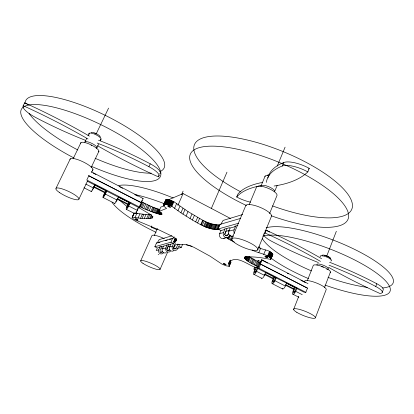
<?xml version="1.0" encoding="UTF-8"?>
<svg xmlns="http://www.w3.org/2000/svg" width="414" height="414" viewBox="0 0 414 414"><rect width="100%" height="100%" fill="white"/><g stroke="black" fill="none" stroke-linecap="round" stroke-linejoin="round"><path stroke-width="0.62" d="M178.843 244.891L181.751 244.514L185.482 244.669L189.54 245.657L193.887 247.282L210.157 256.245L221.976 264.137L226.179 265.829L229.232 266.311L228.828 263.257L229.791 260.758M258.781 267.325C257.011 266.016 236.161 256.69 248.954 256.866C256.178 256.789 263.345 257.989 270.414 259.35C270.808 259.33 271.232 258.962 270.989 258.553C266.166 253.461 258 253.44 252.11 249.968M258.341 247.246C261.684 249.978 271.708 249.813 272.619 254.734M285.743 284.682L293.712 288.76L294.261 287.363L295.239 287.269L293.469 291.839A1.537 0.595 -63.2 0 0 293.717 292.822A1.537 0.595 -63.2 0 0 294.784 291.73L296.383 287.73M274.642 276.712L272.826 281.303A1.547 0.564 -63.2 0 0 273.038 282.27A1.547 0.564 -63.2 0 0 274.084 281.158L275.719 277.142M306.634 287.802L260.447 264.049L261.922 259.832L307.995 283.616M257.482 267.92L256.359 267.346L254.506 271.951A1.558 0.533 -63.1 0 0 254.682 272.909A1.558 0.533 -63.1 0 0 255.712 271.781L257.627 267.149L258.538 267.009L261.431 259.92L261.922 259.832M382.277 292.346L383.276 289.609A15.251 3.773 20.5 0 0 376.792 283.735A114.952 26.144 21.4 0 0 329.596 262.274M328.431 267.237A234.391 69.5 18.2 0 0 379.902 293.464A15.261 3.731 20.5 0 0 375.777 286.498L376.792 283.735M132.149 217.412L134.265 213.029L132.149 217.412L132.791 218.437L134.353 219.591L157.925 229.397L172.084 236.203L174.967 238.257L176.292 240.006L175.567 241.378L173.694 242.283L175.448 238.273M134.064 213.2L134.152 213.764M315.442 317.652L326.248 289.443A11.613 2.655 21.4 0 0 315.297 282.555A11.613 2.655 21.4 0 0 304.549 281.489M324.452 287.642L330.47 271.972M326.77 255.997L336.339 231.281M304.435 292.419L305.842 292.305L307.488 288.072L260.447 264.049M293.609 309.46L298.732 296.367M307.328 280.687L313.17 265.721A9.237 2.287 21.3 0 1 322.93 266.807A9.237 2.287 21.3 0 1 330.155 272.49M293.712 288.76L294.007 288.734L292.9 291.539A3.1 1.206 -63.2 0 0 293.164 294.245A3.1 1.206 -63.2 0 0 295.643 291.306L297.05 288.454L286.731 283.171L276.055 277.882L274.917 280.718A3.121 1.133 -63.2 0 1 272.469 283.699A3.121 1.133 -63.2 0 1 272.288 281.018L273.421 278.203L264.924 274.037M282.234 288.253A3.11 1.17 -63.2 0 0 283.45 288.729A3.11 1.17 -63.2 0 0 285.318 286.033L286.441 283.202M273.136 278.234L273.701 276.831M270.544 257.953L272.371 253.446M270.74 258.165L272.567 253.663M270.414 259.35L271.098 257.668M270.885 258.367L272.707 253.86M270.621 259.299L272.231 254.869M270.989 258.553L272.81 254.051M271.046 258.724L272.867 254.227M270.932 259.128L272.878 254.382M261.513 278.068A3.136 1.102 -63.1 0 0 262.797 277.908A3.136 1.102 -63.1 0 0 264.437 275.362L265.866 272.479L276.34 277.846L276.055 277.882M274.078 186.021A258.036 89.414 27.5 0 0 307.84 171.903L309.268 168.374A19.82 6.681 21.7 0 0 283.802 162.511A165.76 51.91 19 0 0 267.93 177.948M265.602 257.006C261.969 254.056 272.448 259.278 265.602 257.006L266.057 255.883M265.985 257.187L266.44 256.064M266.388 257.348L266.844 256.225M266.787 257.477L267.242 256.354M267.61 255.976L269.442 251.458M268.081 256.23L269.912 251.712M268.536 256.483L270.368 251.971M268.955 256.742L270.787 252.224M269.354 256.996L271.186 252.483M269.705 257.244L271.537 252.731M270.026 257.492L271.853 252.98M270.306 257.725L272.133 253.218M255.045 269.633L253.901 269.043L254.76 266.937M255.438 265.555L257.177 261.296L249.352 256.664L247.593 260.939M257.855 261.622L258.331 260.447L261.125 261.891M256.318 266.031L258.057 261.777L257.177 261.296M257.141 266.471L258.879 262.212L258.057 261.777M257.901 266.87L259.635 262.611L258.879 262.212M253.901 269.043L255.153 268.857L253.999 271.682A3.141 1.076 -63.1 0 0 254.103 274.342A3.141 1.076 -63.1 0 0 256.525 271.32L257.684 268.474L258.962 268.277L305.842 292.305M263.697 254.527L265.534 250.015M258.962 268.277L260.701 264.008M251.169 263.149L252.923 258.885M251.945 263.599L253.694 259.335M257.653 249.958A14.107 3.426 22.6 0 0 240.482 239.126A14.107 3.426 22.6 0 0 236.244 243.768A14.107 3.426 22.6 0 0 257.653 249.958L271.325 216.61A13.952 3.933 22.5 0 0 261.048 207.745A13.952 3.933 22.5 0 0 245.828 205.447L231.11 240.441L234.35 242.04M263.904 233.672A15.535 4.047 22 0 1 265.115 233.046L266.254 230.272A156.476 35.237 22.7 0 1 321.585 258.667M252.944 264.168L254.688 259.909M258.812 252.669L260.654 248.167M254.232 264.893L255.976 260.634M245.932 259.63L247.034 256.949M246.428 260.059L247.976 256.313M277.147 185.467L274.554 191.754A7.39 2.272 22.4 0 0 268.288 186.517A7.39 2.272 22.4 0 0 260.949 186.429M246.961 260.478L248.503 256.737M248.064 261.26L249.823 256.985M248.71 261.674L250.47 257.404M269.545 213.629L276.857 195.832A11.09 3.379 22.4 0 0 268.784 188.551A11.09 3.379 22.4 0 0 256.592 186.952L249.156 204.707M249.978 262.445L251.733 258.176M266.368 182.372A165.947 51.352 19 0 1 282.364 165.983L283.802 162.511M244.633 257.756L245.078 256.68M244.648 257.922L245.093 256.846M244.726 258.113L245.166 257.042M244.845 258.372L245.512 256.763M244.984 258.59L245.652 256.98M245.145 258.802L246.03 256.654M245.378 259.076L246.263 256.934M245.59 259.299L246.692 256.618M277.235 166.081L285.08 147.167M261.058 185.834L265.11 176.136M228.828 263.257L229.801 260.923M228.751 264.153L230.205 260.665M228.947 265.327L230.639 261.281L230.448 260.085M229.025 266.337L230.919 262.274L230.639 261.281M229.232 266.311L230.919 262.274M134.798 213.51A3.276 0.652 -62.8 0 0 135.709 213.117A3.276 0.652 -62.8 0 0 137.313 210.4L138.638 207.492L139.565 207.083L141.552 202.715L88.725 175.727L141.36 202.798L143.151 198.534L91.23 171.738M234.479 233.356A3.597 3.302 75.2 0 1 234.127 229.78L235.473 226.572L234.816 226.23L237.905 225.382M231.11 240.441L230.153 239.939L231.809 236.006M231.623 240.705L232.094 239.582M224.45 264.515C219.86 261.638 230.003 266.083 224.45 264.515L224.937 263.361M232.911 236.115A3.545 3.26 75.2 0 1 229.351 235.105A3.545 3.26 75.2 0 1 228.73 231.214L230.065 228.057L235.473 226.572M226.95 228.709L224.869 233.812A1.734 1.599 75.3 0 0 227.705 235.281L228.699 233.103M230.153 239.939L227.498 238.402L227.974 237.279M228.223 238.852L229.884 234.919M228.854 239.214L230.505 235.281M250.63 202.182A17.253 5.035 22.8 0 1 236.694 197.002L237.962 194.016A209.303 57.794 19.2 0 1 262.755 182.367M229.413 235.68A3.493 3.224 75.3 0 1 225.133 237.269A3.493 3.224 75.3 0 1 223.493 232.611L224.812 229.496L224.171 229.159L229.418 227.716L230.065 228.057M224.585 234.676L226.018 231.286L229.351 230.396M216.17 229.496L218.111 224.937L219.622 224.895L217.676 229.47L212.237 229.071L205.944 227.182L200.702 224.709L192.401 220.025L180.934 212.817L171.898 206.343L167.541 204.557L163.753 204.118L164.974 207.202L166.599 208.402L158.785 211.554C172.7 219.979 138.571 207.398 139.611 206.203L140.351 204.573M217.102 229.485L219.047 224.921M224.812 229.496L220.972 230.546L218.033 229.02L219.994 224.404L240.643 218.375M224.486 238.009A3.457 3.193 75.4 0 1 220.574 237.739A3.457 3.193 75.4 0 1 219.658 233.631L220.972 230.546M210.001 228.523L211.942 224L218.111 224.937M210.55 228.673L212.491 224.145M211.321 228.87L213.262 224.336M212.237 229.071L214.178 224.533M213.075 229.232L215.016 224.693M213.914 229.361L215.854 224.818M214.447 229.423L216.387 224.874M215.094 229.475L217.034 224.921M205.37 226.95L207.31 222.437L211.942 224M205.944 227.182L207.89 222.665M206.576 227.421L208.516 222.903M207.228 227.648L209.168 223.13M208.045 227.933L209.986 223.41M208.682 228.135L210.622 223.612M209.282 228.316L211.223 223.793M200.702 224.709L202.653 220.191L188.034 211.606L173.937 201.742L169.072 199.812L166.004 199.481L163.753 204.118M201.194 224.968L203.145 220.45L202.653 220.191M202.218 225.485L204.169 220.972L203.145 220.45M203.667 226.189L205.613 221.671L204.169 220.972M211.414 208.294L226.975 172.162M204.407 226.53L206.353 222.018L205.613 221.671M195.662 221.909L197.628 217.381M197.592 223.001L199.548 218.478M228.968 262.709C235.613 253.87 248.71 265.571 256.235 267.718M190 218.587L191.977 214.048M192.401 220.025L194.373 215.492M177.585 248.39L181.265 247.453L182.512 244.586M175.267 238.019L173.559 241.916L175.407 242.852L173.554 247.246A1.485 1.402 76.1 0 0 176.028 248.493L177.989 244.156L179.831 245.093M181.265 247.453L178.693 246.149L177.523 248.83A2.991 2.831 76.1 0 1 173.766 250.211A2.991 2.831 76.1 0 1 172.353 246.221L173.528 243.535L170.941 242.226L154.852 246.739L156.544 242.93L172.705 238.21L173.223 238.474L174.196 236.87M174.159 242.138L175.665 238.697M174.408 242.045L175.919 238.604M174.672 241.942L176.183 238.495M186.046 216.149L188.034 211.606M174.925 241.807L176.183 238.93M175.257 241.61L176.261 239.308M175.567 241.378L176.328 239.649M175.784 241.176L176.545 239.442M175.934 241.01L176.695 239.276M176.136 240.731L176.643 239.571M173.663 248.265L175.127 244.928L177.989 244.156M180.934 212.817L182.941 208.252M166.381 252.556A2.893 2.748 76.3 0 1 162.272 248.907L165.859 247.95L167.013 245.321L166.469 245.047L173.528 243.535M166.547 249.621L167.742 246.904L170.175 246.252M168.86 244.648L167.033 248.954A1.454 1.377 76.3 0 0 169.461 250.175L169.704 249.777L167.282 250.398M182.962 214.162L184.965 209.603M170.941 242.226L172.705 238.21M173.74 250.713A2.965 2.805 76.2 0 1 169.538 246.972L170.703 244.312M160.073 269.343L167.551 252.302M177.896 205.334L183.086 193.592L230.453 218.463M163.732 252.328A2.862 2.722 76.4 0 1 160.114 253.653A2.862 2.722 76.4 0 1 158.764 249.839L159.902 247.272L159.364 247.003L167.013 245.321M177.932 210.762L179.95 206.193M162.272 248.907L163.416 246.309M170.832 205.825L172.876 201.225M171.375 206.084L173.419 201.483M171.898 206.343L173.937 201.742M174.532 208.309L176.561 203.719M181.57 194.596L183.117 191.108M160.948 214.348L161.683 212.703M165.626 204.097L167.675 199.512M161.305 214.312L161.791 213.215M140.672 260.898L151.912 235.69A10.5 2.23 23.8 0 1 164.291 238.681M166.066 204.18L168.115 199.589M166.531 204.283L168.581 199.688M167.028 204.407L169.072 199.812M167.541 204.557L169.59 199.962M154.241 235.623L157.367 228.611M168.068 204.723L170.118 200.128M168.612 204.914L170.661 200.314M168.141 206.524C165.326 203.548 175.169 209.318 168.141 206.524L168.648 205.38M169.166 205.116L171.21 200.521M168.508 206.731L169.016 205.587M168.912 206.922L169.424 205.779M169.719 205.339L171.763 200.738M169.326 207.088L169.833 205.944M170.283 205.577L172.327 200.976M155.447 213.189L157.403 208.832L159.882 209.525L157.931 213.893M156.223 213.427L158.174 209.07M156.751 213.583L158.702 209.22M156.953 229.641A13.232 2.955 23.9 0 1 151.276 227.131L151.793 225.972M157.408 213.759L159.364 209.396M158.785 211.554L160.756 207.145L164.342 205.675M158.469 214.017L159.69 211.29M159.116 214.152L160.094 211.968M163.965 204.055L166.004 199.481M159.613 214.245L160.591 212.061M164.218 204.014L166.262 199.434M163.349 206.141L164.12 204.418M164.508 203.998L166.557 199.419M160.047 214.307L160.782 212.667M164.85 204.009L166.894 199.424M160.42 214.343L161.155 212.703M165.217 204.04L167.266 199.455M150.815 211.451L152.771 207.103L157.403 208.832M132.397 217.138L140.491 218.313L148.026 218.566L149.92 214.359L151.032 214.255M151.736 211.839L153.692 207.486M148.026 218.566L149.692 218.421L151.353 214.726M152.45 212.123L154.406 207.771M149.692 218.421L150.618 218.313L151.809 215.668M153.49 212.517L155.447 208.164M150.618 218.313L151.943 218.054L152.657 216.46M151.943 218.054L152.828 216.393M154.453 212.858L156.409 208.506M152.114 217.987L152.89 216.791M145.397 209.008L147.363 204.661L141.588 201.851L140.848 203.486M142.018 218.447L143.901 214.286L149.92 214.359M146.634 209.582L148.595 205.235L147.363 204.661M147.601 210.027L149.563 205.675L148.595 205.235M144.191 218.582L146.075 214.405M149.133 210.716L151.094 206.369L152.771 207.103M146.649 218.608L148.538 214.411M134.959 217.573L136.832 213.453L143.901 214.286M140.46 206.627L142.432 202.28M141.391 207.088L143.363 202.741M136.118 219.689C132.164 216.734 142.064 221.728 136.118 219.689L136.651 218.52M142.421 207.59L144.388 203.243M138.069 218.043L139.942 213.903M137.194 220.124L137.727 218.949M143.839 208.273L145.806 203.926M97.523 145.728A251.112 89.113 24.9 0 0 158.288 176.825L159.054 175.127M140.491 218.313L142.369 214.162M132.278 217.21L134.146 213.101M132.283 217.857L132.816 216.688M133.349 215.518L133.882 214.348M137.143 209.97L137.867 208.377M141.272 202.048L142.033 200.376M129.727 202.891L128.029 206.57A1.63 0.305 -62.8 0 1 127.114 207.833A1.63 0.305 -62.8 0 1 127.176 206.964L129.323 202.255L128.687 202.555L128.024 203.998L117.602 198.668M128.024 203.998L126.886 206.803A3.286 0.621 -62.8 0 0 126.441 209.303A3.286 0.621 -62.8 0 0 128.666 205.981L130.193 202.974L118.585 197.028L117.048 200.045A3.302 0.574 -62.7 0 1 115.454 202.788A3.302 0.574 -62.7 0 1 114.6 203.217M158.288 176.825A16.291 4.445 24.7 0 0 148.931 166.702L150.251 163.82A123.093 30.357 24.9 0 0 98.542 140.191M116.914 199.631L117.654 198.032M257.353 261.596L257.85 260.535L258.331 260.447M93.75 186.466L104.892 192.168L105.57 190.719L106.155 190.383L103.955 195.113A1.64 0.264 -62.7 0 0 103.847 195.967A1.64 0.264 -62.7 0 0 104.737 194.678L106.729 190.45M104.892 192.168L103.707 194.973A3.312 0.533 -62.7 0 0 103.158 197.442A3.312 0.533 -62.7 0 0 105.342 194.062L106.884 191.035L95.096 184.996L93.538 188.034A3.328 0.486 -62.7 0 1 91.779 191.035A3.328 0.486 -62.7 0 1 91.235 190.916M93.445 187.64L94.459 185.493M91.152 167.556L98.92 151.234M88.881 175.624L86.785 180.033L139.565 207.083M78.991 198.968L87.478 181.109M91.582 172.467L92.953 169.59M96.98 147.607L98.62 144.17M100.26 140.739L101.078 139.021M96.126 134.064L108.577 108.116M85.015 141.857L86.671 138.421M88.053 135.559L89.155 133.267M56.076 188.199L70.313 158.805M73.164 158.702L80.947 142.602M116.427 200.645L116.665 200.169M92.953 188.66L93.191 188.179M85.77 140.46A168.617 53.53 27.4 0 1 35.537 117.426A17.222 4.678 26.9 0 1 23.194 105.72L24.664 102.832A171.463 39.791 26.2 0 1 89.393 136.128M220.584 224.709L223.125 220.414L242.687 214.53M92.545 189.369L92.752 189.032M157.656 242.164L159.214 239.623L171.877 235.814M152.414 217.857L152.792 216.884L150.427 214.462L138.571 207.461M142.794 198.704L143.151 198.534M168.565 199.739L183.086 193.592M158.236 242.827L160.032 242.304M165.429 240.736L167.225 240.213M169.626 239.52L171.422 238.997M218.033 229.02L238.5 223.281M159.902 247.272L157.32 247.976L156.192 250.522L158.764 249.839M161.569 248.56L163.137 248.136M169.538 246.972L172.353 246.221M219.658 233.631L223.493 232.611M228.73 231.214L234.127 229.78M173.973 246.18L175.194 245.859M160.446 252.157L162.526 251.619L162.293 252.007A1.418 1.351 76.4 0 1 159.918 250.817L161.708 246.615L160.818 246.164M173.419 248.824L176.271 248.089M225.211 235.525L227.979 234.816M223.746 238.407L227.617 237.439M255.459 267.485L256.359 267.346M307.209 288.097L307.488 288.072M219.249 229.356L217.676 229.47M135.295 213.194L136.832 213.453M206.353 222.018L207.31 222.437M149.563 205.675L151.094 206.369M154.852 246.739L156.823 247.732M156.544 242.93L157.035 243.178M254.667 271.501L255.79 272.076M272.981 280.852L274.13 281.437M293.619 291.389L294.716 291.948M84.001 187.78L91.22 191.459M102.993 197.457L114.673 203.409M126.254 209.308L134.886 213.707M253.813 274.291L261.705 278.311M272.164 283.642L282.539 288.931M292.843 294.178L298.877 297.247M94.351 184.789L105.844 190.678M118.482 197.152L128.826 202.451M265.281 272.35L274.451 277.044M286.488 283.212L294.514 287.321M87.137 181.109L94.925 185.099M106.708 191.139L118.399 197.126M129.996 203.067L138.638 207.492M257.684 268.474L265.586 272.521M296.75 288.486L303.886 292.139M93.507 187.03L104.959 192.888M117.56 199.331L127.874 204.604M264.204 274.316L273.364 279M285.386 285.142L293.971 289.536M85.739 184.049L93.538 188.034M105.342 194.062L117.048 200.045M128.666 205.981L137.313 210.4M256.525 271.32L264.437 275.362M274.917 280.718L285.318 286.033M295.643 291.306L302.236 294.675M93.134 173.083L95.908 174.511M119.299 186.579L122.627 188.298M134.757 194.559L137.624 196.039M261.431 259.92L267.615 263.113M287.363 273.302L288.454 273.861M300.916 280.294L305.289 282.55M232.999 235.949L233.506 236.213M259.635 262.611L260.515 263.071M28.654 104.933L24.664 102.832A17.207 4.73 26.9 0 0 24.416 103.635M269.659 232.073L266.254 230.272A15.52 4.093 22 0 0 265.038 230.908M227.498 238.402L226.298 237.517M151.276 227.131A156.564 34.202 21.8 0 1 151.814 226.22M137.665 213.691A64.03 15.463 23.8 0 1 136.082 212.698M127.326 206.664A64.03 15.463 23.8 0 1 119.729 200.205M118.746 185.555A64.03 15.463 23.8 0 1 173.207 197.964M192.044 246.335A64.186 14.94 23.8 0 1 186.352 244.545M156.026 232.301A64.186 14.94 23.8 0 1 111.982 202.192M135.419 194.663A64.186 14.94 23.8 0 1 164.379 203.735M158.914 254.579A2.836 2.701 76.5 0 1 158.205 254.538M170.547 251.138A2.929 2.779 76.3 0 1 165.859 247.95M23.194 105.72A171.608 39.34 26.1 0 1 88.011 138.995M25.073 102.62A76.973 21.626 25.9 0 1 109.762 117.617A76.973 21.626 25.9 0 1 159.804 171.66M151.286 173.161A76.973 21.626 25.9 0 1 95.106 158.277M77.832 149.987A76.973 21.626 25.9 0 1 29.032 113.483M73.971 157.982A77.195 20.917 25.8 0 1 36.323 104.556A77.195 20.917 25.8 0 1 153.936 160.792A77.195 20.917 25.8 0 1 91.303 166.268M150.251 163.82A16.275 4.497 24.7 0 1 159.566 173.994M97.166 143.063A123.196 30.015 24.9 0 1 148.931 166.702M91.163 132.956A4.999 1.408 25.9 0 1 96.296 133.655A4.999 1.408 25.9 0 1 100.084 137.262M94.682 133.189A4.331 1.221 25.9 0 1 95.701 133.593M84.829 142.292A6.691 1.806 25.7 0 1 92.436 143.684A6.691 1.806 25.7 0 1 96.167 148.243M89.181 134.343A6.671 1.868 25.8 0 1 95.8 134.653A6.671 1.868 25.8 0 1 100.255 139.684M91.07 145.34A2.51 0.673 25.7 0 1 91.623 145.656M80.678 143.254A10.045 2.686 25.7 0 1 90.92 144.771A10.045 2.686 25.7 0 1 98.604 151.86M116.018 201.349A1.635 0.285 -62.7 0 1 115.656 201.82M136.253 211.678A1.625 0.321 -62.8 0 1 136.056 211.947M70.013 159.566A12.627 3.121 25.5 0 1 82.779 161.693A12.627 3.121 25.5 0 1 92.576 170.309M309.268 168.374A257.71 90.355 27.6 0 1 308.466 169.129M282.364 165.983A19.846 6.608 21.7 0 1 307.84 171.903M240.844 191.894A85.041 27.22 22.3 0 1 218.219 135.994A85.041 27.22 22.3 0 1 346.885 192.898A85.041 27.22 22.3 0 1 272.49 205.893M246.537 205.561A85.31 26.346 22.4 0 1 208.62 146.22A85.31 26.346 22.4 0 1 340.877 200.862A85.31 26.346 22.4 0 1 271.175 215.741M236.694 197.002A209.515 57.158 19.3 0 1 261.42 185.57M267.372 175.722A5.522 1.77 22.3 0 1 268.65 174.811M264.991 176.747A7.364 2.349 22.3 0 1 269.1 175.769M329.068 265.239A115.04 25.849 21.4 0 1 375.777 286.498M266.155 227.855A70.799 18.402 21.1 0 1 358.54 251.376A70.799 18.402 21.1 0 1 382.557 287.984M367.249 287.378A70.799 18.402 21.1 0 1 328.002 277.375M311.442 270.916A70.799 18.402 21.1 0 1 262.253 238.521M262.75 236.151A70.985 17.786 21.2 0 1 341.214 253.611A70.985 17.786 21.2 0 1 389.822 291.808A70.985 17.786 21.2 0 1 325.037 285.096M308.446 278.596A70.985 17.786 21.2 0 1 270.984 258.129M260.049 248.012A70.985 17.786 21.2 0 1 258.993 246.47M318.402 262.548A151.001 44.655 20.9 0 1 271.579 241.248A15.535 4.047 22 0 1 263.661 234.712M265.115 233.046A156.595 34.833 22.7 0 1 320.514 261.42M322.206 255.883A4.601 1.201 21.1 0 1 326.946 255.971A4.601 1.201 21.1 0 1 330.093 259.014M324.504 255.407A3.99 1.04 21.1 0 1 329.026 257.203M329.622 257.648A3.99 1.04 21.1 0 1 329.989 258.046M317.103 265.058A6.153 1.537 21.2 0 1 320.208 264.256A6.153 1.537 21.2 0 1 327.386 267.392A6.153 1.537 21.2 0 1 326.718 269.26M320.296 256.861A6.138 1.589 21.2 0 1 326.615 256.99A6.138 1.589 21.2 0 1 330.807 261.032M321.248 266.538A2.308 0.574 21.3 0 1 322.33 266.849M322.889 267.071A2.308 0.574 21.3 0 1 323.412 267.32M143.011 263.366A10.583 1.935 23.7 0 0 159.561 269.659A10.583 1.935 23.7 0 0 148.569 262.264A10.583 1.935 23.7 0 0 143.011 263.366M59.373 192.458A12.746 2.717 25.2 0 0 78.66 199.595A12.746 2.717 25.2 0 0 64.17 189.571A12.746 2.717 25.2 0 0 59.373 192.458M296.869 312.379A11.716 2.308 21.7 0 0 315.095 318.159A11.716 2.308 21.7 0 0 301.604 310.029A11.716 2.308 21.7 0 0 296.869 312.379"/></g></svg>
